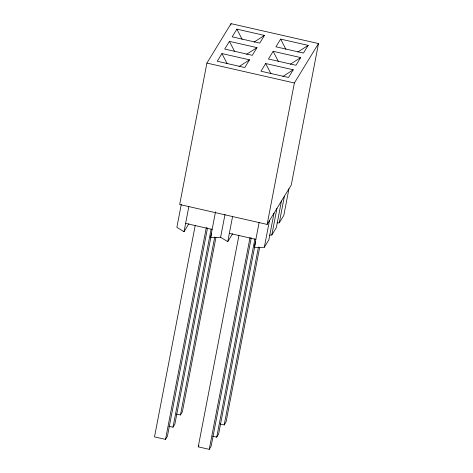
<?xml version="1.0" encoding="UTF-8"?>
<svg xmlns="http://www.w3.org/2000/svg" width="473" height="473" viewBox="0 0 473 473"><rect width="100%" height="100%" fill="white"/><g stroke="black" fill="none" stroke-linecap="round" stroke-linejoin="round"><path stroke-width="0.71" d="M206.914 63.075L179.681 204.507L267.139 224.415L291.262 184.99L318.5 43.557L231.037 23.65L206.914 63.075L294.377 82.976L318.5 43.557M181.307 204.312L176.872 227.336L184.015 231.699L188.869 223.759M184.015 231.699L188.869 206.482M230.759 25.099L231.037 23.65M195.183 225.639L154.5 436.892L165.52 439.399L167.401 436.319L207.529 227.962M165.52 439.399L206.34 227.424M168.861 426.244L172.994 427.184L211.165 228.956M215.517 211.815L210.526 237.736L220.607 237.286L227.744 241.65L232.604 233.715M211.656 233.112L174.874 424.11L172.994 427.184M176.334 414.035L180.461 414.975L214.736 237.003M215.925 237.541L182.347 411.9L180.461 414.975M220.607 237.286L225.042 214.263M227.744 241.65L232.598 216.433M251.258 237.913L211.135 446.276L209.249 449.35L198.234 446.843L238.912 235.589M209.249 449.35L250.069 237.375M212.59 436.201L216.723 437.141L254.894 238.912M259.115 222.47L254.255 247.686L264.336 247.243L268.865 239.835L273.997 213.211M255.662 241.62L218.609 434.06L216.723 437.141M220.063 423.985L224.196 424.925L258.465 246.953M259.653 247.497L226.076 421.851L224.196 424.925M267.139 224.415L294.377 82.976M264.336 247.243L269.462 220.619M269.651 235.122L271.809 235.028L276.936 208.404M281.465 201.001L276.338 227.625L271.809 235.028M277.119 222.913L279.283 222.818L284.409 196.194M288.938 188.792L283.812 215.416L279.283 222.818M221.949 53.567L217.243 61.259L244.789 67.533L249.496 59.84L221.949 53.567L227.194 63.778M229.423 41.358L224.716 49.05L252.263 55.317L256.969 47.625L229.423 41.358L234.661 51.563M236.89 29.143L232.184 36.841L259.73 43.108L264.442 35.416L236.89 29.143L242.135 39.354M265.678 63.524L260.972 71.216L288.518 77.483L293.225 69.791L265.678 63.524L270.923 73.729M273.152 51.309L268.445 59.001L295.992 65.274L300.698 57.576L273.152 51.309L278.396 61.514M280.625 39.099L275.919 46.792L303.465 53.059L308.171 45.367L280.625 39.099L285.869 49.304M198.234 446.843L198.985 445.613M254.09 42.103L264.442 35.416M246.616 54.318L256.969 47.625M239.149 66.527L249.496 59.84M297.824 52.054L308.171 45.367M290.351 64.269L300.698 57.576M282.878 76.478L293.225 69.791M185.617 223.38L212.129 229.411M229.346 233.331L255.858 239.368"/></g></svg>
